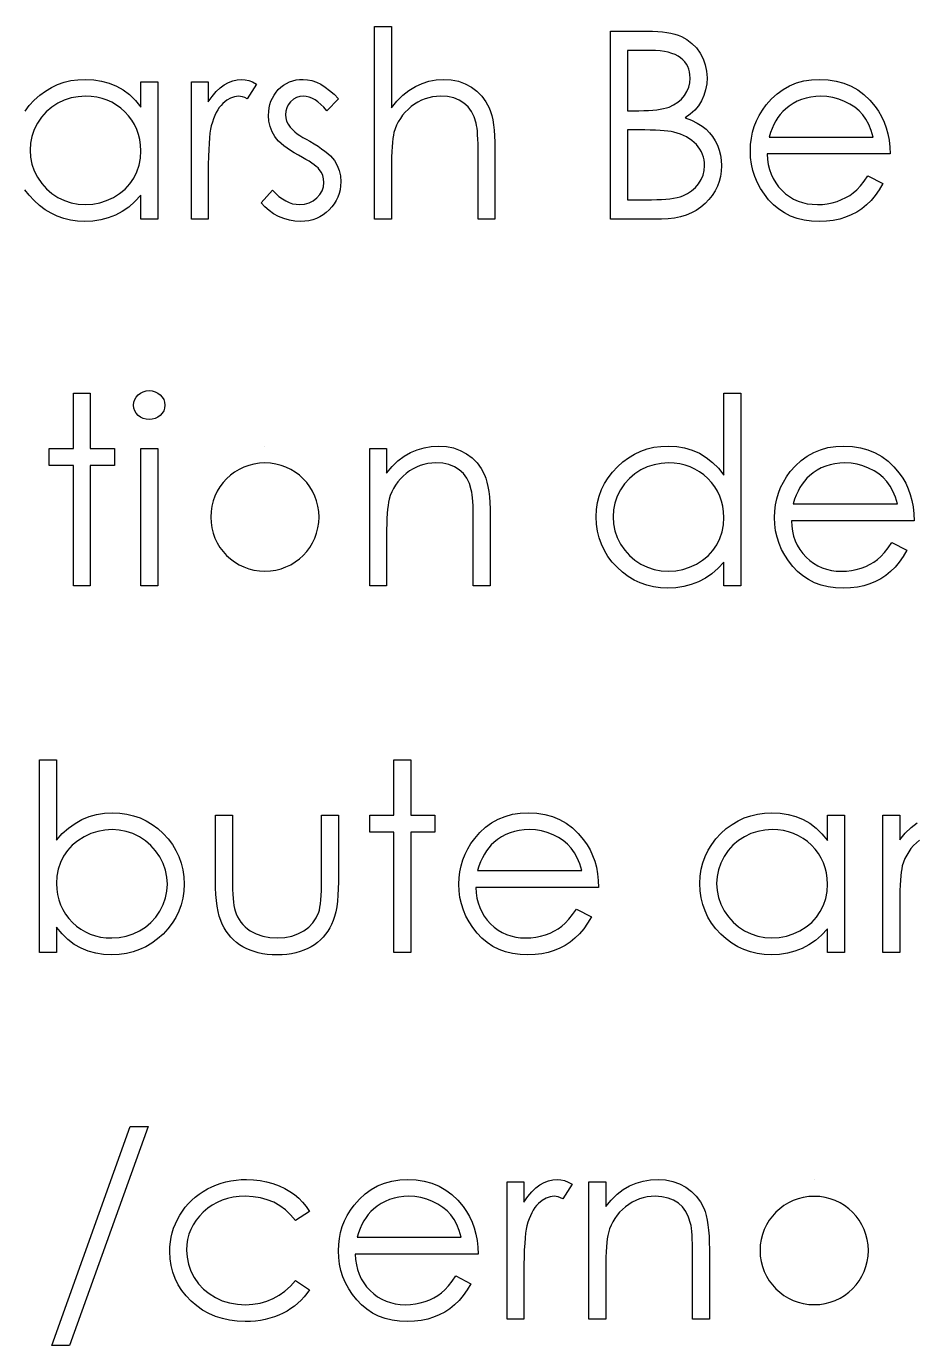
# Model space of a CAD drawing. Header units: millimetres. Extents: x 25 to 318, y 0 to 139.
# Drawn here: x 61.93 to 78.51, y 114.36 to 138.95 of the extents above; entities that cross this region are included whole.
import ezdxf

# ---------------------------------------------------------------- set-up
doc = ezdxf.new("R2010")
doc.units = ezdxf.units.MM

msp = doc.modelspace()

# ---------------------------------------------------------------- linework, layer by layer
at = {"color": 7, "linetype": 'Continuous'}
for p, q in [((66.373, 131.125), (66.373, 131.125)), ((76.604, 117.459), (76.604, 117.459))]:
    msp.add_line(p, q, dxfattribs=at)
at = {"color": 7, "linetype": 'Continuous', "flags": 128}
for points in [[(68.414, 138.946), (68.728, 138.946), (68.728, 138.946), (68.728, 137.431), (68.728, 137.431), (68.832, 137.555), (68.941, 137.662), (69.055, 137.753), (69.174, 137.827), (69.298, 137.884), (69.428, 137.926), (69.561, 137.95), (69.701, 137.959), (69.701, 137.959), (69.843, 137.95), (69.976, 137.923), (70.101, 137.877), (70.217, 137.814), (70.322, 137.736), (70.413, 137.645), (70.489, 137.542), (70.55, 137.426), (70.575, 137.361), (70.597, 137.286), (70.615, 137.204), (70.631, 137.113), (70.642, 137.013), (70.65, 136.905), (70.656, 136.788), (70.657, 136.662), (70.657, 136.662), (70.657, 135.356), (70.657, 135.356), (70.343, 135.356), (70.343, 135.356), (70.343, 136.559), (70.343, 136.559), (70.342, 136.664), (70.341, 136.759), (70.338, 136.845), (70.334, 136.923), (70.329, 136.991), (70.323, 137.05), (70.315, 137.101), (70.307, 137.141), (70.307, 137.141), (70.269, 137.259), (70.218, 137.361), (70.155, 137.448), (70.079, 137.518), (69.99, 137.574), (69.888, 137.613), (69.773, 137.637), (69.646, 137.645), (69.646, 137.645), (69.57, 137.642), (69.496, 137.633), (69.424, 137.617), (69.355, 137.596), (69.287, 137.568), (69.221, 137.535), (69.158, 137.495), (69.096, 137.45), (69.038, 137.399), (68.985, 137.347), (68.937, 137.291), (68.895, 137.232), (68.857, 137.17), (68.825, 137.106), (68.798, 137.038), (68.776, 136.967), (68.776, 136.967), (68.765, 136.916), (68.755, 136.855), (68.747, 136.784), (68.74, 136.703), (68.735, 136.613), (68.731, 136.512), (68.728, 136.402), (68.728, 136.281), (68.728, 136.281), (68.728, 135.356), (68.728, 135.356), (68.414, 135.356), (68.414, 135.356), (68.414, 138.946)], [(72.811, 138.856), (73.494, 138.856), (73.494, 138.856), (73.594, 138.855), (73.688, 138.85), (73.777, 138.842), (73.859, 138.831), (73.935, 138.817), (74.005, 138.8), (74.07, 138.78), (74.128, 138.756), (74.233, 138.699), (74.326, 138.63), (74.408, 138.546), (74.478, 138.449), (74.534, 138.342), (74.574, 138.231), (74.598, 138.112), (74.606, 137.989), (74.606, 137.989), (74.6, 137.873), (74.58, 137.763), (74.548, 137.658), (74.503, 137.558), (74.445, 137.467), (74.377, 137.383), (74.295, 137.31), (74.201, 137.244), (74.201, 137.244), (74.32, 137.197), (74.424, 137.145), (74.513, 137.089), (74.588, 137.028), (74.653, 136.963), (74.709, 136.892), (74.758, 136.814), (74.799, 136.73), (74.832, 136.64), (74.856, 136.547), (74.87, 136.45), (74.875, 136.35), (74.875, 136.35), (74.87, 136.247), (74.856, 136.149), (74.832, 136.055), (74.799, 135.966), (74.757, 135.879), (74.704, 135.797), (74.642, 135.719), (74.572, 135.644), (74.492, 135.577), (74.407, 135.518), (74.315, 135.469), (74.217, 135.428), (74.112, 135.397), (74, 135.374), (73.882, 135.36), (73.758, 135.356), (73.758, 135.356), (72.811, 135.356), (72.811, 135.356), (72.811, 138.856)], [(73.125, 138.497), (73.125, 137.375), (73.125, 137.375), (73.336, 137.375), (73.336, 137.375), (73.429, 137.377), (73.515, 137.38), (73.595, 137.385), (73.669, 137.392), (73.736, 137.402), (73.797, 137.414), (73.852, 137.427), (73.9, 137.443), (73.985, 137.482), (74.062, 137.531), (74.129, 137.589), (74.186, 137.657), (74.232, 137.732), (74.265, 137.812), (74.286, 137.895), (74.292, 137.983), (74.292, 137.983), (74.289, 138.041), (74.281, 138.096), (74.267, 138.148), (74.248, 138.197), (74.222, 138.243), (74.192, 138.285), (74.156, 138.324), (74.115, 138.36), (74.067, 138.392), (74.013, 138.42), (73.953, 138.443), (73.885, 138.463), (73.812, 138.478), (73.732, 138.489), (73.645, 138.495), (73.552, 138.497), (73.552, 138.497), (73.125, 138.497)], [(64.375, 137.914), (64.375, 135.356), (64.375, 135.356), (64.061, 135.356), (64.061, 135.356), (64.061, 135.799), (64.061, 135.799), (63.952, 135.681), (63.838, 135.58), (63.716, 135.496), (63.589, 135.428), (63.455, 135.377), (63.315, 135.341), (63.169, 135.318), (63.016, 135.311), (63.016, 135.311), (62.881, 135.318), (62.751, 135.336), (62.625, 135.366), (62.505, 135.408), (62.39, 135.463), (62.279, 135.529), (62.174, 135.608), (62.073, 135.699), (61.982, 135.799), (61.902, 135.903)], [(61.904, 137.369), (61.984, 137.474), (62.077, 137.572), (62.178, 137.663), (62.284, 137.741), (62.395, 137.808), (62.512, 137.862), (62.633, 137.905), (62.759, 137.935), (62.89, 137.952), (63.026, 137.959), (63.026, 137.959), (63.183, 137.951), (63.331, 137.928), (63.472, 137.889), (63.605, 137.835), (63.731, 137.764), (63.849, 137.674), (63.959, 137.567), (64.061, 137.441), (64.061, 137.441), (64.061, 137.914), (64.061, 137.914), (64.375, 137.914)], [(65.003, 137.914), (65.318, 137.914), (65.318, 137.914), (65.318, 137.537), (65.318, 137.537), (65.389, 137.641), (65.463, 137.73), (65.538, 137.802), (65.615, 137.859), (65.694, 137.903), (65.775, 137.934), (65.857, 137.952), (65.942, 137.959), (65.942, 137.959), (66.007, 137.953), (66.074, 137.937), (66.143, 137.91), (66.215, 137.871), (66.215, 137.871), (66.042, 137.599), (66.042, 137.599), (65.997, 137.619), (65.955, 137.633), (65.916, 137.642), (65.882, 137.645), (65.882, 137.645), (65.807, 137.636), (65.733, 137.611), (65.66, 137.569), (65.589, 137.51), (65.555, 137.474), (65.522, 137.434), (65.493, 137.389), (65.465, 137.339), (65.439, 137.284), (65.415, 137.225), (65.393, 137.162), (65.374, 137.094), (65.374, 137.094), (65.36, 137.033), (65.349, 136.958), (65.339, 136.869), (65.332, 136.765), (65.325, 136.649), (65.321, 136.519), (65.318, 136.374), (65.318, 136.216), (65.318, 136.216), (65.318, 135.356), (65.318, 135.356), (65.003, 135.356), (65.003, 135.356), (65.003, 137.914)], [(67.741, 137.595), (67.527, 137.375), (67.527, 137.375), (67.471, 137.439), (67.415, 137.493), (67.359, 137.54), (67.305, 137.577), (67.249, 137.607), (67.194, 137.628), (67.14, 137.64), (67.086, 137.645), (67.086, 137.645), (67.02, 137.638), (66.959, 137.619), (66.902, 137.587), (66.851, 137.541), (66.808, 137.487), (66.778, 137.429), (66.76, 137.367), (66.753, 137.3), (66.753, 137.3), (66.759, 137.24), (66.775, 137.182), (66.803, 137.124), (66.84, 137.068), (66.84, 137.068), (66.865, 137.04), (66.896, 137.01), (66.932, 136.979), (66.975, 136.946), (67.024, 136.913), (67.079, 136.878), (67.139, 136.842), (67.206, 136.805), (67.206, 136.805), (67.287, 136.758), (67.361, 136.713), (67.429, 136.667), (67.49, 136.622), (67.544, 136.578), (67.592, 136.533), (67.633, 136.489), (67.666, 136.446), (67.666, 136.446), (67.718, 136.355), (67.756, 136.259), (67.778, 136.158), (67.785, 136.05), (67.785, 136.05), (67.782, 135.975), (67.772, 135.902), (67.755, 135.832), (67.732, 135.765), (67.701, 135.7), (67.665, 135.639), (67.621, 135.581), (67.571, 135.526), (67.516, 135.475), (67.457, 135.432), (67.396, 135.395), (67.33, 135.365), (67.262, 135.342), (67.19, 135.325), (67.115, 135.315), (67.036, 135.311), (67.036, 135.311), (66.93, 135.317), (66.827, 135.334), (66.726, 135.363), (66.627, 135.403), (66.534, 135.454), (66.449, 135.513), (66.373, 135.581), (66.305, 135.658), (66.305, 135.658), (66.513, 135.895), (66.513, 135.895), (66.573, 135.832), (66.634, 135.777), (66.697, 135.731), (66.759, 135.693), (66.823, 135.663), (66.888, 135.642), (66.953, 135.63), (67.02, 135.625), (67.02, 135.625), (67.11, 135.633), (67.194, 135.656), (67.27, 135.694), (67.34, 135.748), (67.397, 135.812), (67.438, 135.882), (67.463, 135.956), (67.471, 136.037), (67.471, 136.037), (67.466, 136.104), (67.45, 136.167), (67.423, 136.226), (67.385, 136.281), (67.385, 136.281), (67.361, 136.308), (67.329, 136.336), (67.29, 136.367), (67.246, 136.4), (67.194, 136.433), (67.135, 136.468), (67.07, 136.505), (66.997, 136.545), (66.997, 136.545), (66.92, 136.589), (66.848, 136.633), (66.784, 136.677), (66.725, 136.721), (66.673, 136.764), (66.628, 136.808), (66.589, 136.851), (66.556, 136.894), (66.556, 136.894), (66.505, 136.983), (66.469, 137.079), (66.446, 137.18), (66.439, 137.288), (66.439, 137.288), (66.442, 137.359), (66.451, 137.426), (66.465, 137.49), (66.485, 137.552), (66.511, 137.61), (66.542, 137.666), (66.58, 137.718), (66.622, 137.767), (66.67, 137.812), (66.72, 137.851), (66.774, 137.884), (66.83, 137.911), (66.889, 137.932), (66.952, 137.947), (67.017, 137.956), (67.086, 137.959), (67.086, 137.959), (67.167, 137.953), (67.248, 137.936), (67.33, 137.908), (67.412, 137.868), (67.494, 137.816), (67.576, 137.754), (67.659, 137.68), (67.741, 137.595)], [(77.603, 136.164), (77.882, 136.017), (77.882, 136.017), (77.813, 135.9), (77.739, 135.795), (77.661, 135.701), (77.577, 135.62), (77.488, 135.549), (77.394, 135.487), (77.293, 135.434), (77.188, 135.39), (77.077, 135.356), (76.958, 135.331), (76.833, 135.316), (76.7, 135.311), (76.7, 135.311), (76.553, 135.318), (76.414, 135.337), (76.284, 135.368), (76.161, 135.412), (76.047, 135.469), (75.942, 135.539), (75.843, 135.621), (75.754, 135.715), (75.674, 135.818), (75.605, 135.923), (75.547, 136.033), (75.499, 136.146), (75.461, 136.261), (75.435, 136.38), (75.419, 136.503), (75.414, 136.628), (75.414, 136.628), (75.419, 136.746), (75.432, 136.861), (75.455, 136.972), (75.487, 137.081), (75.529, 137.186), (75.579, 137.288), (75.639, 137.387), (75.708, 137.482), (75.708, 137.482), (75.806, 137.594), (75.911, 137.691), (76.024, 137.772), (76.145, 137.84), (76.274, 137.891), (76.411, 137.929), (76.555, 137.951), (76.708, 137.959), (76.708, 137.959), (76.865, 137.951), (77.014, 137.927), (77.155, 137.888), (77.288, 137.833), (77.413, 137.762), (77.529, 137.676), (77.638, 137.573), (77.738, 137.455), (77.738, 137.455), (77.802, 137.364), (77.858, 137.267), (77.905, 137.164), (77.944, 137.056), (77.975, 136.942), (77.997, 136.823), (78.011, 136.698), (78.016, 136.568), (78.016, 136.568), (75.728, 136.568), (75.728, 136.568), (75.734, 136.467), (75.748, 136.37), (75.771, 136.278), (75.801, 136.191), (75.839, 136.109), (75.886, 136.031), (75.94, 135.958), (76.003, 135.89), (76.071, 135.828), (76.144, 135.774), (76.22, 135.729), (76.301, 135.691), (76.385, 135.663), (76.473, 135.642), (76.565, 135.63), (76.661, 135.625), (76.661, 135.625), (76.755, 135.629), (76.847, 135.64), (76.938, 135.659), (77.028, 135.685), (77.114, 135.717), (77.193, 135.755), (77.265, 135.797), (77.331, 135.844), (77.395, 135.901), (77.462, 135.974), (77.531, 136.061), (77.603, 136.164)], [(63.03, 137.645), (62.893, 137.636), (62.761, 137.612), (62.635, 137.57), (62.514, 137.513), (62.402, 137.441), (62.301, 137.354), (62.213, 137.256), (62.137, 137.143), (62.076, 137.022), (62.032, 136.897), (62.005, 136.77), (61.997, 136.639), (61.997, 136.639), (62.006, 136.508), (62.032, 136.381), (62.076, 136.256), (62.138, 136.134), (62.215, 136.02), (62.303, 135.92), (62.404, 135.833), (62.517, 135.759), (62.639, 135.7), (62.764, 135.659), (62.894, 135.634), (63.028, 135.625), (63.028, 135.625), (63.164, 135.634), (63.296, 135.658), (63.424, 135.7), (63.549, 135.758), (63.665, 135.83), (63.767, 135.914), (63.854, 136.01), (63.928, 136.118), (63.986, 136.235), (64.028, 136.36), (64.053, 136.491), (64.061, 136.629), (64.061, 136.629), (64.056, 136.735), (64.042, 136.837), (64.019, 136.934), (63.987, 137.027), (63.945, 137.115), (63.894, 137.199), (63.833, 137.279), (63.763, 137.354), (63.687, 137.422), (63.606, 137.481), (63.521, 137.531), (63.432, 137.572), (63.338, 137.604), (63.239, 137.626), (63.137, 137.64), (63.03, 137.645)], [(77.702, 136.882), (77.665, 137.006), (77.619, 137.117), (77.567, 137.214), (77.507, 137.298), (77.438, 137.373), (77.358, 137.439), (77.268, 137.498), (77.168, 137.549), (77.061, 137.591), (76.951, 137.621), (76.839, 137.639), (76.724, 137.645), (76.724, 137.645), (76.63, 137.641), (76.539, 137.63), (76.451, 137.611), (76.368, 137.585), (76.287, 137.551), (76.209, 137.51), (76.136, 137.461), (76.065, 137.405), (76.065, 137.405), (76.016, 137.359), (75.97, 137.307), (75.928, 137.25), (75.888, 137.188), (75.852, 137.119), (75.818, 137.045), (75.788, 136.967), (75.761, 136.882), (75.761, 136.882), (77.702, 136.882)], [(73.125, 137.016), (73.125, 135.715), (73.125, 135.715), (73.573, 135.715), (73.573, 135.715), (73.669, 135.717), (73.758, 135.719), (73.84, 135.725), (73.916, 135.733), (73.985, 135.743), (74.048, 135.756), (74.104, 135.771), (74.153, 135.787), (74.241, 135.829), (74.319, 135.881), (74.389, 135.942), (74.449, 136.015), (74.498, 136.094), (74.533, 136.176), (74.554, 136.261), (74.561, 136.35), (74.561, 136.35), (74.559, 136.405), (74.551, 136.459), (74.539, 136.511), (74.523, 136.561), (74.502, 136.609), (74.475, 136.656), (74.444, 136.701), (74.408, 136.744), (74.325, 136.822), (74.227, 136.886), (74.115, 136.937), (73.988, 136.975), (73.988, 136.975), (73.937, 136.985), (73.877, 136.993), (73.808, 137), (73.731, 137.006), (73.645, 137.011), (73.549, 137.014), (73.446, 137.016), (73.333, 137.016), (73.333, 137.016), (73.125, 137.016)], [(62.805, 132.113), (63.119, 132.113), (63.119, 132.113), (63.119, 131.081), (63.119, 131.081), (63.568, 131.081), (63.568, 131.081), (63.568, 130.766), (63.568, 130.766), (63.119, 130.766), (63.119, 130.766), (63.119, 128.523), (63.119, 128.523), (62.805, 128.523), (62.805, 128.523), (62.805, 130.766), (62.805, 130.766), (62.356, 130.766), (62.356, 130.766), (62.356, 131.081), (62.356, 131.081), (62.805, 131.081), (62.805, 131.081), (62.805, 132.113)], [(64.217, 132.158), (64.275, 132.153), (64.329, 132.138), (64.379, 132.113), (64.424, 132.078), (64.461, 132.037), (64.488, 131.991), (64.504, 131.941), (64.51, 131.887), (64.51, 131.887), (64.504, 131.834), (64.488, 131.785), (64.461, 131.74), (64.424, 131.698), (64.379, 131.664), (64.329, 131.639), (64.275, 131.624), (64.217, 131.619), (64.217, 131.619), (64.159, 131.624), (64.107, 131.639), (64.057, 131.664), (64.012, 131.698), (63.975, 131.74), (63.948, 131.785), (63.932, 131.834), (63.927, 131.887), (63.927, 131.887), (63.932, 131.941), (63.948, 131.991), (63.975, 132.037), (64.012, 132.078), (64.057, 132.113), (64.107, 132.138), (64.159, 132.153), (64.217, 132.158)], [(75.234, 132.113), (75.234, 128.523), (75.234, 128.523), (74.92, 128.523), (74.92, 128.523), (74.92, 128.965), (74.92, 128.965), (74.811, 128.848), (74.697, 128.747), (74.575, 128.662), (74.448, 128.595), (74.314, 128.544), (74.174, 128.507), (74.028, 128.485), (73.875, 128.478), (73.875, 128.478), (73.74, 128.484), (73.61, 128.503), (73.484, 128.533), (73.364, 128.575), (73.249, 128.629), (73.138, 128.696), (73.033, 128.775), (72.932, 128.866), (72.841, 128.965), (72.761, 129.07), (72.695, 129.18), (72.639, 129.296), (72.597, 129.416), (72.566, 129.542), (72.548, 129.673), (72.542, 129.809), (72.542, 129.809), (72.548, 129.942), (72.566, 130.071), (72.597, 130.194), (72.641, 130.314), (72.696, 130.427), (72.763, 130.536), (72.843, 130.64), (72.936, 130.739), (73.037, 130.83), (73.143, 130.908), (73.254, 130.975), (73.371, 131.029), (73.492, 131.071), (73.618, 131.102), (73.749, 131.119), (73.885, 131.125), (73.885, 131.125), (74.042, 131.117), (74.19, 131.092), (74.331, 131.049), (74.464, 130.99), (74.59, 130.914), (74.708, 130.822), (74.818, 130.712), (74.92, 130.586), (74.92, 130.586), (74.92, 132.113), (74.92, 132.113), (75.234, 132.113)], [(64.061, 131.081), (64.375, 131.081), (64.375, 131.081), (64.375, 128.523), (64.375, 128.523), (64.061, 128.523), (64.061, 128.523), (64.061, 131.081)], [(68.324, 131.081), (68.638, 131.081), (68.638, 131.081), (68.638, 130.619), (68.638, 130.619), (68.741, 130.743), (68.849, 130.849), (68.963, 130.935), (69.082, 131.005), (69.206, 131.057), (69.336, 131.095), (69.471, 131.118), (69.611, 131.125), (69.611, 131.125), (69.753, 131.116), (69.886, 131.09), (70.011, 131.044), (70.127, 130.981), (70.232, 130.903), (70.324, 130.811), (70.399, 130.708), (70.46, 130.591), (70.485, 130.526), (70.507, 130.452), (70.525, 130.37), (70.541, 130.279), (70.552, 130.179), (70.561, 130.071), (70.566, 129.954), (70.568, 129.829), (70.568, 129.829), (70.568, 128.523), (70.568, 128.523), (70.253, 128.523), (70.253, 128.523), (70.253, 129.726), (70.253, 129.726), (70.253, 129.83), (70.251, 129.926), (70.249, 130.012), (70.244, 130.09), (70.239, 130.158), (70.232, 130.217), (70.225, 130.267), (70.216, 130.308), (70.216, 130.308), (70.181, 130.426), (70.131, 130.528), (70.068, 130.614), (69.991, 130.685), (69.901, 130.741), (69.799, 130.78), (69.684, 130.804), (69.557, 130.811), (69.557, 130.811), (69.481, 130.809), (69.407, 130.799), (69.335, 130.784), (69.266, 130.763), (69.198, 130.735), (69.132, 130.702), (69.068, 130.662), (69.006, 130.616), (68.948, 130.566), (68.895, 130.513), (68.848, 130.457), (68.805, 130.398), (68.768, 130.337), (68.735, 130.272), (68.708, 130.204), (68.686, 130.134), (68.686, 130.134), (68.675, 130.082), (68.665, 130.02), (68.657, 129.95), (68.65, 129.868), (68.645, 129.778), (68.641, 129.678), (68.639, 129.568), (68.638, 129.448), (68.638, 129.448), (68.638, 128.523), (68.638, 128.523), (68.324, 128.523), (68.324, 128.523), (68.324, 131.081)], [(78.051, 129.331), (78.33, 129.184), (78.33, 129.184), (78.262, 129.067), (78.188, 128.962), (78.109, 128.868), (78.025, 128.787), (77.936, 128.716), (77.842, 128.654), (77.742, 128.601), (77.637, 128.557), (77.525, 128.522), (77.407, 128.498), (77.281, 128.483), (77.149, 128.478), (77.149, 128.478), (77.002, 128.484), (76.863, 128.503), (76.732, 128.535), (76.61, 128.579), (76.496, 128.636), (76.39, 128.705), (76.292, 128.787), (76.203, 128.882), (76.123, 128.984), (76.054, 129.09), (75.996, 129.199), (75.948, 129.312), (75.91, 129.428), (75.883, 129.547), (75.868, 129.669), (75.862, 129.795), (75.862, 129.795), (75.867, 129.913), (75.881, 130.028), (75.904, 130.139), (75.936, 130.248), (75.977, 130.353), (76.028, 130.454), (76.088, 130.553), (76.157, 130.649), (76.157, 130.649), (76.254, 130.76), (76.359, 130.858), (76.472, 130.939), (76.594, 131.006), (76.723, 131.058), (76.859, 131.096), (77.004, 131.118), (77.157, 131.125), (77.157, 131.125), (77.314, 131.118), (77.463, 131.094), (77.604, 131.055), (77.736, 131), (77.861, 130.929), (77.978, 130.842), (78.086, 130.74), (78.187, 130.622), (78.187, 130.622), (78.251, 130.53), (78.307, 130.433), (78.354, 130.33), (78.393, 130.222), (78.424, 130.109), (78.446, 129.99), (78.459, 129.865), (78.465, 129.734), (78.465, 129.734), (76.177, 129.734), (76.177, 129.734), (76.183, 129.633), (76.197, 129.537), (76.219, 129.445), (76.25, 129.358), (76.288, 129.276), (76.334, 129.198), (76.389, 129.125), (76.451, 129.056), (76.52, 128.995), (76.592, 128.941), (76.669, 128.895), (76.749, 128.858), (76.833, 128.829), (76.922, 128.809), (77.014, 128.796), (77.11, 128.792), (77.11, 128.792), (77.204, 128.796), (77.295, 128.807), (77.387, 128.826), (77.476, 128.852), (77.563, 128.884), (77.642, 128.922), (77.714, 128.964), (77.78, 129.011), (77.844, 129.068), (77.91, 129.141), (77.98, 129.228), (78.051, 129.331)], [(73.889, 130.811), (73.752, 130.803), (73.62, 130.778), (73.494, 130.737), (73.373, 130.68), (73.261, 130.607), (73.16, 130.521), (73.072, 130.422), (72.996, 130.309), (72.935, 130.189), (72.891, 130.064), (72.864, 129.936), (72.856, 129.805), (72.856, 129.805), (72.865, 129.675), (72.891, 129.547), (72.935, 129.422), (72.997, 129.3), (73.074, 129.187), (73.162, 129.087), (73.263, 129), (73.376, 128.926), (73.498, 128.867), (73.623, 128.826), (73.753, 128.801), (73.887, 128.792), (73.887, 128.792), (74.023, 128.801), (74.155, 128.825), (74.283, 128.866), (74.408, 128.925), (74.524, 128.997), (74.626, 129.081), (74.713, 129.177), (74.787, 129.284), (74.845, 129.401), (74.887, 129.526), (74.912, 129.657), (74.92, 129.796), (74.92, 129.796), (74.915, 129.902), (74.901, 130.004), (74.878, 130.101), (74.846, 130.194), (74.804, 130.282), (74.753, 130.366), (74.692, 130.445), (74.622, 130.52), (74.546, 130.588), (74.465, 130.648), (74.38, 130.698), (74.29, 130.738), (74.197, 130.771), (74.098, 130.793), (73.996, 130.807), (73.889, 130.811)], [(78.151, 130.049), (78.114, 130.173), (78.068, 130.283), (78.016, 130.381), (77.955, 130.465), (77.887, 130.539), (77.807, 130.606), (77.717, 130.665), (77.617, 130.716), (77.51, 130.758), (77.4, 130.788), (77.288, 130.806), (77.173, 130.811), (77.173, 130.811), (77.079, 130.808), (76.988, 130.797), (76.9, 130.778), (76.817, 130.752), (76.735, 130.717), (76.658, 130.677), (76.585, 130.628), (76.514, 130.572), (76.514, 130.572), (76.465, 130.525), (76.419, 130.473), (76.376, 130.417), (76.337, 130.354), (76.301, 130.286), (76.267, 130.212), (76.237, 130.133), (76.209, 130.049), (76.209, 130.049), (78.151, 130.049)], [(62.176, 121.69), (62.176, 125.279), (62.176, 125.279), (62.491, 125.279), (62.491, 125.279), (62.491, 123.783), (62.491, 123.783), (62.599, 123.903), (62.714, 124.006), (62.835, 124.094), (62.962, 124.165), (63.096, 124.221), (63.235, 124.261), (63.382, 124.284), (63.534, 124.292), (63.534, 124.292), (63.669, 124.286), (63.8, 124.268), (63.926, 124.237), (64.046, 124.195), (64.161, 124.141), (64.272, 124.074), (64.377, 123.996), (64.478, 123.904), (64.569, 123.805), (64.649, 123.7), (64.716, 123.59), (64.771, 123.475), (64.814, 123.355), (64.844, 123.23), (64.862, 123.1), (64.869, 122.964), (64.869, 122.964), (64.862, 122.83), (64.844, 122.701), (64.813, 122.576), (64.77, 122.457), (64.715, 122.343), (64.647, 122.234), (64.567, 122.13), (64.474, 122.031), (64.373, 121.941), (64.267, 121.862), (64.156, 121.795), (64.039, 121.741), (63.918, 121.699), (63.792, 121.669), (63.66, 121.651), (63.524, 121.645), (63.524, 121.645), (63.368, 121.652), (63.22, 121.676), (63.08, 121.715), (62.947, 121.769), (62.822, 121.84), (62.704, 121.929), (62.594, 122.037), (62.491, 122.163), (62.491, 122.163), (62.491, 121.69), (62.491, 121.69), (62.176, 121.69)], [(68.773, 125.279), (69.087, 125.279), (69.087, 125.279), (69.087, 124.247), (69.087, 124.247), (69.535, 124.247), (69.535, 124.247), (69.535, 123.933), (69.535, 123.933), (69.087, 123.933), (69.087, 123.933), (69.087, 121.69), (69.087, 121.69), (68.773, 121.69), (68.773, 121.69), (68.773, 123.933), (68.773, 123.933), (68.324, 123.933), (68.324, 123.933), (68.324, 124.247), (68.324, 124.247), (68.773, 124.247), (68.773, 124.247), (68.773, 125.279)], [(65.452, 124.247), (65.766, 124.247), (65.766, 124.247), (65.766, 123.061), (65.766, 123.061), (65.767, 122.956), (65.769, 122.861), (65.773, 122.774), (65.779, 122.694), (65.786, 122.624), (65.794, 122.562), (65.804, 122.508), (65.816, 122.463), (65.816, 122.463), (65.837, 122.406), (65.862, 122.352), (65.891, 122.302), (65.924, 122.254), (65.962, 122.209), (66.004, 122.168), (66.049, 122.129), (66.1, 122.094), (66.21, 122.035), (66.331, 121.992), (66.461, 121.967), (66.601, 121.959), (66.601, 121.959), (66.742, 121.967), (66.871, 121.992), (66.988, 122.033), (67.095, 122.091), (67.188, 122.161), (67.266, 122.243), (67.328, 122.335), (67.375, 122.438), (67.375, 122.438), (67.387, 122.48), (67.397, 122.532), (67.406, 122.594), (67.414, 122.667), (67.419, 122.75), (67.423, 122.844), (67.426, 122.947), (67.427, 123.061), (67.427, 123.061), (67.427, 124.247), (67.427, 124.247), (67.741, 124.247), (67.741, 124.247), (67.741, 123.002), (67.741, 123.002), (67.738, 122.875), (67.733, 122.756), (67.723, 122.644), (67.709, 122.542), (67.692, 122.447), (67.67, 122.361), (67.644, 122.282), (67.614, 122.211), (67.581, 122.147), (67.544, 122.086), (67.502, 122.028), (67.457, 121.974), (67.407, 121.924), (67.354, 121.877), (67.296, 121.834), (67.234, 121.795), (67.169, 121.76), (67.1, 121.729), (67.026, 121.704), (66.949, 121.683), (66.867, 121.666), (66.781, 121.654), (66.692, 121.647), (66.598, 121.645), (66.598, 121.645), (66.505, 121.647), (66.415, 121.654), (66.33, 121.666), (66.248, 121.683), (66.17, 121.704), (66.096, 121.729), (66.026, 121.76), (65.96, 121.795), (65.899, 121.834), (65.841, 121.877), (65.787, 121.924), (65.737, 121.975), (65.691, 122.03), (65.65, 122.088), (65.612, 122.15), (65.578, 122.215), (65.549, 122.286), (65.523, 122.366), (65.501, 122.455), (65.484, 122.552), (65.47, 122.658), (65.46, 122.771), (65.454, 122.894), (65.452, 123.025), (65.452, 123.025), (65.452, 124.247)], [(72.173, 122.497), (72.452, 122.351), (72.452, 122.351), (72.383, 122.234), (72.31, 122.128), (72.231, 122.035), (72.147, 121.953), (72.058, 121.882), (71.964, 121.821), (71.864, 121.767), (71.759, 121.723), (71.647, 121.689), (71.529, 121.664), (71.403, 121.65), (71.271, 121.645), (71.271, 121.645), (71.124, 121.651), (70.985, 121.67), (70.854, 121.701), (70.732, 121.746), (70.618, 121.802), (70.512, 121.872), (70.414, 121.954), (70.325, 122.049), (70.245, 122.151), (70.176, 122.257), (70.117, 122.366), (70.07, 122.479), (70.032, 122.595), (70.005, 122.713), (69.99, 122.836), (69.984, 122.961), (69.984, 122.961), (69.989, 123.079), (70.002, 123.194), (70.026, 123.306), (70.058, 123.414), (70.099, 123.519), (70.15, 123.621), (70.21, 123.72), (70.279, 123.815), (70.279, 123.815), (70.376, 123.927), (70.481, 124.024), (70.594, 124.106), (70.715, 124.173), (70.844, 124.225), (70.981, 124.263), (71.126, 124.284), (71.278, 124.292), (71.278, 124.292), (71.436, 124.284), (71.585, 124.261), (71.726, 124.221), (71.858, 124.167), (71.983, 124.096), (72.099, 124.009), (72.208, 123.907), (72.308, 123.789), (72.308, 123.789), (72.373, 123.697), (72.428, 123.6), (72.476, 123.497), (72.515, 123.389), (72.545, 123.276), (72.568, 123.156), (72.581, 123.032), (72.587, 122.901), (72.587, 122.901), (70.298, 122.901), (70.298, 122.901), (70.305, 122.8), (70.319, 122.703), (70.341, 122.612), (70.372, 122.525), (70.41, 122.443), (70.456, 122.365), (70.511, 122.292), (70.573, 122.223), (70.642, 122.161), (70.714, 122.107), (70.79, 122.062), (70.871, 122.025), (70.955, 121.996), (71.044, 121.976), (71.135, 121.963), (71.231, 121.959), (71.231, 121.959), (71.325, 121.962), (71.417, 121.974), (71.508, 121.992), (71.598, 122.018), (71.684, 122.051), (71.764, 122.089), (71.836, 122.131), (71.902, 122.178), (71.966, 122.234), (72.032, 122.307), (72.102, 122.394), (72.173, 122.497)], [(77.164, 124.247), (77.164, 121.69), (77.164, 121.69), (76.85, 121.69), (76.85, 121.69), (76.85, 122.132), (76.85, 122.132), (76.741, 122.014), (76.627, 121.913), (76.505, 121.829), (76.377, 121.762), (76.243, 121.711), (76.104, 121.674), (75.957, 121.652), (75.805, 121.645), (75.805, 121.645), (75.67, 121.651), (75.539, 121.669), (75.414, 121.699), (75.293, 121.741), (75.178, 121.796), (75.067, 121.863), (74.962, 121.941), (74.862, 122.032), (74.77, 122.132), (74.691, 122.236), (74.624, 122.347), (74.569, 122.462), (74.526, 122.583), (74.496, 122.708), (74.478, 122.839), (74.471, 122.975), (74.471, 122.975), (74.478, 123.109), (74.496, 123.238), (74.527, 123.361), (74.57, 123.48), (74.626, 123.594), (74.693, 123.702), (74.773, 123.807), (74.865, 123.906), (74.966, 123.996), (75.073, 124.075), (75.184, 124.141), (75.3, 124.195), (75.421, 124.238), (75.548, 124.268), (75.679, 124.286), (75.815, 124.292), (75.815, 124.292), (75.971, 124.284), (76.12, 124.261), (76.261, 124.222), (76.394, 124.168), (76.519, 124.097), (76.638, 124.007), (76.747, 123.9), (76.85, 123.774), (76.85, 123.774), (76.85, 124.247), (76.85, 124.247), (77.164, 124.247)], [(77.882, 124.247), (78.196, 124.247), (78.196, 124.247), (78.196, 123.786), (78.196, 123.786), (78.299, 123.909), (78.407, 124.015), (78.52, 124.102)], [(78.564, 123.783), (78.506, 123.733), (78.453, 123.68), (78.405, 123.624), (78.363, 123.565), (78.325, 123.503), (78.293, 123.439), (78.266, 123.371), (78.244, 123.301), (78.244, 123.301), (78.233, 123.249), (78.223, 123.187), (78.215, 123.116), (78.208, 123.035), (78.203, 122.945), (78.199, 122.844), (78.196, 122.734), (78.196, 122.614), (78.196, 122.614), (78.196, 121.69), (78.196, 121.69), (77.882, 121.69), (77.882, 121.69), (77.882, 124.247)], [(63.521, 121.959), (63.659, 121.967), (63.79, 121.992), (63.917, 122.033), (64.038, 122.091), (64.15, 122.163), (64.25, 122.249), (64.339, 122.348), (64.414, 122.46), (64.476, 122.581), (64.52, 122.705), (64.546, 122.832), (64.555, 122.964), (64.555, 122.964), (64.546, 123.095), (64.52, 123.223), (64.475, 123.348), (64.413, 123.47), (64.337, 123.583), (64.248, 123.684), (64.147, 123.77), (64.034, 123.844), (63.914, 123.903), (63.788, 123.944), (63.659, 123.97), (63.526, 123.978), (63.526, 123.978), (63.39, 123.97), (63.258, 123.944), (63.129, 123.903), (63.004, 123.844), (62.887, 123.771), (62.785, 123.687), (62.697, 123.591), (62.623, 123.483), (62.565, 123.366), (62.524, 123.243), (62.499, 123.111), (62.491, 122.973), (62.491, 122.973), (62.496, 122.867), (62.51, 122.766), (62.533, 122.668), (62.565, 122.576), (62.607, 122.487), (62.658, 122.403), (62.718, 122.324), (62.788, 122.249), (62.864, 122.181), (62.946, 122.122), (63.03, 122.072), (63.12, 122.032), (63.214, 121.999), (63.312, 121.977), (63.415, 121.963), (63.521, 121.959)], [(72.273, 123.215), (72.235, 123.339), (72.19, 123.45), (72.137, 123.548), (72.077, 123.632), (72.008, 123.706), (71.928, 123.773), (71.839, 123.831), (71.738, 123.883), (71.632, 123.925), (71.522, 123.954), (71.41, 123.972), (71.295, 123.978), (71.295, 123.978), (71.201, 123.975), (71.109, 123.963), (71.022, 123.944), (70.938, 123.918), (70.857, 123.884), (70.78, 123.843), (70.706, 123.794), (70.636, 123.738), (70.636, 123.738), (70.586, 123.692), (70.541, 123.64), (70.498, 123.583), (70.459, 123.521), (70.422, 123.452), (70.389, 123.379), (70.359, 123.3), (70.331, 123.215), (70.331, 123.215), (72.273, 123.215)], [(75.819, 123.978), (75.682, 123.97), (75.55, 123.945), (75.423, 123.904), (75.302, 123.846), (75.19, 123.774), (75.09, 123.688), (75.001, 123.589), (74.925, 123.476), (74.864, 123.355), (74.821, 123.231), (74.794, 123.103), (74.785, 122.972), (74.785, 122.972), (74.795, 122.842), (74.821, 122.714), (74.865, 122.589), (74.926, 122.467), (75.004, 122.354), (75.092, 122.253), (75.193, 122.166), (75.306, 122.093), (75.427, 122.034), (75.553, 121.992), (75.682, 121.967), (75.816, 121.959), (75.816, 121.959), (75.952, 121.967), (76.085, 121.992), (76.213, 122.033), (76.338, 122.091), (76.453, 122.164), (76.556, 122.248), (76.643, 122.344), (76.716, 122.451), (76.775, 122.568), (76.817, 122.693), (76.841, 122.824), (76.85, 122.963), (76.85, 122.963), (76.845, 123.069), (76.831, 123.17), (76.808, 123.268), (76.775, 123.36), (76.733, 123.449), (76.682, 123.533), (76.622, 123.612), (76.552, 123.687), (76.475, 123.755), (76.395, 123.815), (76.309, 123.864), (76.22, 123.905), (76.126, 123.937), (76.028, 123.96), (75.925, 123.974), (75.819, 123.978)], [(64.196, 118.446), (62.732, 114.363), (62.732, 114.363), (62.401, 114.363), (62.401, 114.363), (63.865, 118.446), (63.865, 118.446), (64.196, 118.446)], [(67.202, 116.859), (66.939, 116.696), (66.939, 116.696), (66.85, 116.801), (66.753, 116.892), (66.648, 116.969), (66.536, 117.033), (66.415, 117.082), (66.287, 117.117), (66.152, 117.138), (66.008, 117.145), (66.008, 117.145), (65.893, 117.14), (65.782, 117.126), (65.677, 117.103), (65.577, 117.072), (65.482, 117.03), (65.391, 116.98), (65.306, 116.921), (65.225, 116.852), (65.152, 116.777), (65.089, 116.698), (65.035, 116.615), (64.992, 116.528), (64.957, 116.438), (64.933, 116.343), (64.919, 116.244), (64.914, 116.142), (64.914, 116.142), (64.923, 116.008), (64.949, 115.878), (64.994, 115.752), (65.057, 115.63), (65.135, 115.517), (65.227, 115.417), (65.332, 115.331), (65.45, 115.258), (65.579, 115.2), (65.715, 115.158), (65.859, 115.134), (66.01, 115.125), (66.01, 115.125), (66.149, 115.132), (66.282, 115.154), (66.407, 115.189), (66.527, 115.238), (66.64, 115.301), (66.746, 115.378), (66.846, 115.469), (66.939, 115.574), (66.939, 115.574), (67.202, 115.402), (67.202, 115.402), (67.154, 115.334), (67.103, 115.269), (67.046, 115.209), (66.987, 115.153), (66.924, 115.1), (66.856, 115.052), (66.784, 115.007), (66.709, 114.966), (66.631, 114.93), (66.549, 114.898), (66.466, 114.872), (66.379, 114.85), (66.29, 114.833), (66.197, 114.821), (66.103, 114.813), (66.005, 114.811), (66.005, 114.811), (65.857, 114.817), (65.715, 114.835), (65.58, 114.865), (65.451, 114.906), (65.328, 114.959), (65.212, 115.025), (65.102, 115.102), (64.999, 115.191), (64.905, 115.288), (64.825, 115.391), (64.756, 115.498), (64.7, 115.611), (64.656, 115.73), (64.625, 115.853), (64.606, 115.981), (64.6, 116.114), (64.6, 116.114), (64.602, 116.204), (64.611, 116.294), (64.626, 116.381), (64.647, 116.467), (64.672, 116.551), (64.705, 116.634), (64.743, 116.714), (64.786, 116.793), (64.835, 116.87), (64.888, 116.941), (64.946, 117.009), (65.008, 117.072), (65.074, 117.131), (65.145, 117.186), (65.221, 117.237), (65.3, 117.283), (65.383, 117.324), (65.468, 117.36), (65.556, 117.39), (65.646, 117.415), (65.739, 117.434), (65.834, 117.448), (65.931, 117.456), (66.031, 117.459), (66.031, 117.459), (66.157, 117.454), (66.281, 117.439), (66.402, 117.415), (66.521, 117.381), (66.635, 117.339), (66.74, 117.291), (66.835, 117.237), (66.922, 117.178), (67.002, 117.111), (67.075, 117.036), (67.142, 116.952), (67.202, 116.859)], [(69.929, 115.664), (70.209, 115.517), (70.209, 115.517), (70.14, 115.4), (70.066, 115.295), (69.988, 115.201), (69.904, 115.12), (69.815, 115.049), (69.721, 114.987), (69.62, 114.934), (69.515, 114.89), (69.404, 114.856), (69.285, 114.831), (69.16, 114.816), (69.027, 114.811), (69.027, 114.811), (68.88, 114.818), (68.741, 114.837), (68.611, 114.868), (68.488, 114.912), (68.374, 114.969), (68.269, 115.039), (68.17, 115.121), (68.081, 115.215), (68.001, 115.318), (67.932, 115.423), (67.874, 115.533), (67.826, 115.646), (67.788, 115.761), (67.762, 115.88), (67.746, 116.003), (67.741, 116.128), (67.741, 116.128), (67.746, 116.246), (67.759, 116.361), (67.782, 116.472), (67.814, 116.581), (67.856, 116.686), (67.906, 116.788), (67.966, 116.887), (68.035, 116.982), (68.035, 116.982), (68.133, 117.094), (68.238, 117.191), (68.351, 117.272), (68.472, 117.34), (68.601, 117.391), (68.738, 117.429), (68.882, 117.451), (69.035, 117.459), (69.035, 117.459), (69.192, 117.451), (69.341, 117.427), (69.482, 117.388), (69.615, 117.333), (69.74, 117.262), (69.856, 117.176), (69.965, 117.073), (70.065, 116.955), (70.065, 116.955), (70.129, 116.864), (70.185, 116.767), (70.232, 116.664), (70.271, 116.556), (70.302, 116.442), (70.324, 116.323), (70.338, 116.198), (70.343, 116.068), (70.343, 116.068), (68.055, 116.068), (68.055, 116.068), (68.061, 115.967), (68.075, 115.87), (68.097, 115.778), (68.128, 115.691), (68.166, 115.609), (68.212, 115.531), (68.267, 115.458), (68.33, 115.39), (68.398, 115.328), (68.47, 115.274), (68.547, 115.229), (68.628, 115.191), (68.712, 115.163), (68.8, 115.142), (68.892, 115.13), (68.988, 115.125), (68.988, 115.125), (69.082, 115.129), (69.174, 115.14), (69.265, 115.159), (69.355, 115.185), (69.441, 115.217), (69.52, 115.255), (69.592, 115.297), (69.658, 115.344), (69.722, 115.401), (69.789, 115.474), (69.858, 115.561), (69.93, 115.664)], [(70.882, 117.414), (71.196, 117.414), (71.196, 117.414), (71.196, 117.037), (71.196, 117.037), (71.267, 117.141), (71.341, 117.23), (71.416, 117.302), (71.493, 117.359), (71.572, 117.403), (71.654, 117.434), (71.736, 117.452), (71.82, 117.459), (71.82, 117.459), (71.885, 117.453), (71.952, 117.437), (72.022, 117.41), (72.093, 117.371), (72.093, 117.371), (71.921, 117.099), (71.921, 117.099), (71.875, 117.119), (71.833, 117.133), (71.794, 117.142), (71.76, 117.145), (71.76, 117.145), (71.685, 117.136), (71.611, 117.111), (71.539, 117.069), (71.467, 117.01), (71.433, 116.974), (71.4, 116.934), (71.371, 116.889), (71.343, 116.839), (71.317, 116.784), (71.293, 116.725), (71.271, 116.662), (71.252, 116.594), (71.252, 116.594), (71.238, 116.533), (71.227, 116.458), (71.217, 116.369), (71.21, 116.265), (71.203, 116.149), (71.199, 116.019), (71.196, 115.874), (71.196, 115.716), (71.196, 115.716), (71.196, 114.856), (71.196, 114.856), (70.882, 114.856), (70.882, 114.856), (70.882, 117.414)], [(72.407, 117.414), (72.721, 117.414), (72.721, 117.414), (72.721, 116.953), (72.721, 116.953), (72.824, 117.076), (72.932, 117.182), (73.046, 117.269), (73.165, 117.338), (73.289, 117.391), (73.419, 117.429), (73.554, 117.451), (73.695, 117.459), (73.695, 117.459), (73.836, 117.45), (73.969, 117.423), (74.094, 117.377), (74.211, 117.314), (74.316, 117.236), (74.407, 117.145), (74.483, 117.041), (74.544, 116.925), (74.569, 116.859), (74.591, 116.785), (74.609, 116.703), (74.624, 116.612), (74.635, 116.512), (74.644, 116.404), (74.649, 116.287), (74.651, 116.162), (74.651, 116.162), (74.651, 114.856), (74.651, 114.856), (74.337, 114.856), (74.337, 114.856), (74.337, 116.059), (74.337, 116.059), (74.336, 116.164), (74.335, 116.259), (74.332, 116.345), (74.328, 116.423), (74.322, 116.491), (74.316, 116.55), (74.308, 116.601), (74.3, 116.641), (74.3, 116.641), (74.264, 116.759), (74.214, 116.861), (74.151, 116.948), (74.075, 117.018), (73.985, 117.074), (73.882, 117.113), (73.767, 117.137), (73.64, 117.145), (73.64, 117.145), (73.564, 117.142), (73.491, 117.133), (73.418, 117.117), (73.349, 117.096), (73.281, 117.068), (73.215, 117.035), (73.151, 116.995), (73.089, 116.95), (73.031, 116.899), (72.979, 116.847), (72.931, 116.791), (72.888, 116.732), (72.851, 116.67), (72.819, 116.606), (72.791, 116.538), (72.77, 116.467), (72.77, 116.467), (72.759, 116.416), (72.749, 116.354), (72.74, 116.283), (72.733, 116.202), (72.728, 116.111), (72.724, 116.011), (72.722, 115.901), (72.721, 115.781), (72.721, 115.781), (72.721, 114.856), (72.721, 114.856), (72.407, 114.856), (72.407, 114.856), (72.407, 117.414)], [(70.029, 116.382), (69.992, 116.506), (69.946, 116.617), (69.894, 116.714), (69.833, 116.798), (69.765, 116.873), (69.685, 116.939), (69.595, 116.998), (69.495, 117.049), (69.388, 117.091), (69.278, 117.121), (69.166, 117.139), (69.051, 117.145), (69.051, 117.145), (68.957, 117.141), (68.866, 117.13), (68.778, 117.111), (68.695, 117.085), (68.613, 117.051), (68.536, 117.01), (68.463, 116.961), (68.392, 116.905), (68.392, 116.905), (68.343, 116.859), (68.297, 116.807), (68.255, 116.75), (68.215, 116.688), (68.179, 116.619), (68.145, 116.545), (68.115, 116.467), (68.088, 116.382), (68.088, 116.382), (70.029, 116.382)]]:
    msp.add_lwpolyline(points, dxfattribs=at)
at = {"color": 7, "linetype": 'Continuous'}
for centre, start, end in [((66.372, 129.802), 90.001, 89.999), ((76.603, 116.135), 90.0007, 89.9993)]:
    msp.add_arc(centre, 1.009, start, end, dxfattribs=at)

doc.saveas('drawing.dxf')
